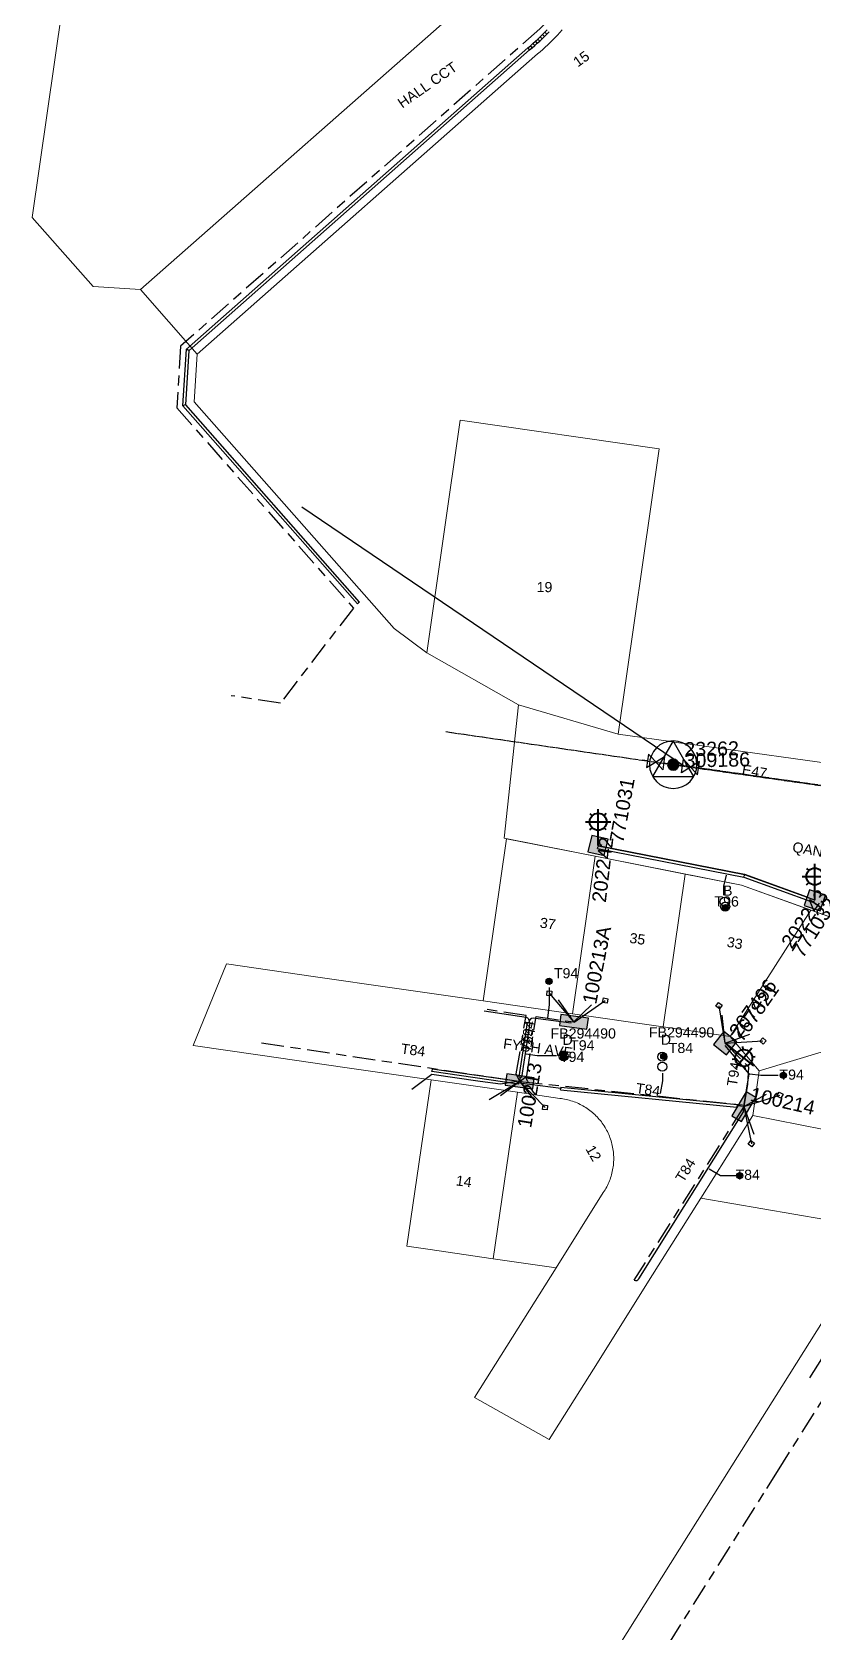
# Model space of a CAD drawing. Header units: metres. Extents: x 300929 to 302247, y 6244220 to 6246836.
# Drawn here: x 301112.4 to 301251.3, y 6244408.5 to 6244693 of the extents above; entities that cross this region are included whole.
import ezdxf
from ezdxf.enums import TextEntityAlignment as Align

# ---------------------------------------------------------------- set-up
doc = ezdxf.new("R2010")
doc.units = ezdxf.units.M
doc.linetypes.add('Cable Exist OH', pattern=[1, 1, 0])
doc.linetypes.add('Cable Exist UG', pattern=[8.2, 4, -1.2, 1.8, -1.2])
doc.layers.get('0').update_dxf_attribs({"color": 6})
for name, color, linetype in [('_User Miscellaneous1', 7, 'Continuous'), ('Duct_SP_EXT', 7, 'Continuous'), ('Equip_LV_EXT', 7, 'Continuous'), ('Equip_SP_SL_EXT', 7, 'Continuous'), ('Mains_HV_EXT', 7, 'Continuous'), ('Mains_LV_EXT', 7, 'Continuous'), ('Services_SP_EXT', 7, 'Continuous'), ('Sub_SP_TR_HV_LV_EXT', 7, 'Continuous'), ('SupportsOH_SP_TR_HV_LV_SL_EXT', 7, 'Continuous'), ('SupportsUG_SP_LV_EXT', 7, 'Continuous'), ('SupportsUG_SP_LV_SL_EXT', 7, 'Continuous')]:
    doc.layers.add(name, color=color, linetype=linetype)
doc.layers.add('Cadastre Land Parcels_SP_EXT', color=9, linetype='Continuous', lineweight=5)
doc.layers.add('Cadastre Roads_SP_EXT', color=9, linetype='Continuous', lineweight=5)
doc.styles.add('COLUMN_LABEL', font='arial.ttf')
doc.styles.add('iecARIAL', font='arial.ttf', dxfattribs={"height": 2})
doc.styles.add('POLE_LABEL', font='arial.ttf')
doc.styles.get("Standard").update_dxf_attribs({"font": 'arial.ttf'})

# ---------------------------------------------------------------- blocks, each defined once
blk = doc.blocks.new('SUB_POLE_EXT')
blk.add_wipeout([(0, 4.22), (0.42, 4.2), (0.83, 4.14), (1.21, 4.05), (1.62, 3.9), (1.99, 3.72), (2.35, 3.51), (2.68, 3.26), (2.99, 2.99), (3.28, 2.66), (3.52, 2.34), (3.76, 1.92), (3.9, 1.62), (4.04, 1.23), (4.18, 0.63), (4.22, 0), (4.18, -0.61), (4.06, -1.15), (3.9, -1.62), (3.58, -2.24), (3.22, -2.73), (2.97, -3.01), (2.68, -3.26), (2.36, -3.5), (2, -3.72), (1.64, -3.89), (1.25, -4.03), (0.82, -4.14), (0.42, -4.2), (0, -4.22), (-0.41, -4.2), (-0.8, -4.15), (-1.21, -4.05), (-1.62, -3.9), (-1.99, -3.73), (-2.35, -3.51), (-2.68, -3.26), (-2.96, -3.02), (-3.23, -2.72), (-3.51, -2.35), (-3.71, -2.01), (-3.91, -1.6), (-4.05, -1.21), (-4.16, -0.76), (-4.22, -0.14), (-4.21, 0.39), (-4.14, 0.83), (-4.03, 1.27), (-3.9, 1.63), (-3.71, 2.02), (-3.5, 2.37), (-3.28, 2.67), (-2.99, 2.99), (-2.68, 3.27), (-2.33, 3.52), (-1.98, 3.73), (-1.63, 3.9), (-1.2, 4.05), (-0.78, 4.15), (-0.4, 4.21)])
blk.add_line((2.16, 0.48), (2.16, 0.48, 0))
blk.add_lwpolyline([(-4.22, 0, 1), (4.22, 0, 1)], format="xyb", close=True)
blk.add_lwpolyline([(2.14, 0.52), (0, 4.22), (-3.66, -2.11), (3.66, -2.11)], close=True)
for tag, height, flags, p in [('ASSET_NUM', 2.5, 8, (2, 2)), ('STREET_CODE', 0.2, 9, (1.5, 0)), ('CONSTRUCTED_VOLTAGE', 0.2, 9, (1.5, -0.2)), ('OPERATING_VOLTAGE', 0.2, 9, (1.5, -0.6)), ('OPERATED_BY', 0.2, 9, (1.5, -0.8)), ('ORIENTATION', 0.2, 9, (1.5, -1.2)), ('OWNED_BY', 0.2, 9, (1.5, -1.4)), ('SECONDARY_VOLTAGE', 0.2, 9, (1.5, -1.6)), ('STATE', 0.2, 9, (1.5, -1.8)), ('SUBSTATION_TYPE', 0.2, 9, (1.5, -2)), ('STREETNAME', 0.2, 9, (1.5, -2.8)), ('NO_PHASES', 0.2, 9, (1.5, -0.4)), ('MAINTAINED_BY', 0.2, 9, (1.5, -1)), ('USAGE', 0.2, 9, (1.5, -2.2)), ('LEGEND', 0.2, 9, (1.5, -2.4)), ('LOCATION', 0.2, 9, (1.5, -2.6)), ('SUBURB', 0.2, 9, (1.5, -3)), ('Z', 0.2, 1, (1.5, -3.4)), ('NOTES', 0.2, 9, (1.5, -3.2))]:
    blk.add_attdef(tag, text='', height=height, dxfattribs=dict(flags=flags)).set_placement(p, align=Align.MIDDLE_LEFT)
blk = doc.blocks.new('COLUMN_EXT')
blk.add_hatch(color=256).paths.add_polyline_path([(-1.49, 1.48), (-1.49, -1.49), (1.48, -1.49), (1.48, 1.48)])
blk.add_lwpolyline([(-1.49, -1.49), (1.48, -1.49), (1.48, 1.48), (-1.49, 1.48)], close=True)
for tag, height, style, flags, p in [('ASSET_NUM', 2.5, 'COLUMN_LABEL', 8, (2, 2)), ('STRUCTURE_PLANT_NUMBER', 0.2, 'POLE_LABEL', 9, (1.81, 0.03)), ('STREET_CODE', 0.2, 'COLUMN_LABEL', 9, (1.81, -0.2))]:
    blk.add_attdef(tag, text='', height=height, dxfattribs=dict(style=style, flags=flags)).set_placement(p, align=Align.MIDDLE_LEFT)
at = {"flags": 1}
blk.add_attdef('Z', (1.81, -2.35), '', height=0.2, dxfattribs=at)
at = {"flags": 9}
for tag, p in [('COLUMN_TYPE', (1.81, -0.4)), ('OWNED_BY', (1.81, -0.6)), ('STATE', (1.81, -0.8)), ('USAGE', (1.81, -1)), ('STREETNAME', (1.81, -1.6)), ('SUBURB', (1.81, -1.8)), ('LEGEND', (1.81, -1.2)), ('LOCATION', (1.81, -1.4)), ('NOTES', (1.81, -2))]:
    blk.add_attdef(tag, text='', height=0.2, dxfattribs=at).set_placement(p, align=Align.MIDDLE_LEFT)
blk = doc.blocks.new('PILLAR_EXT')
blk.add_hatch(color=256).paths.add_polyline_path([(-2.475, 0.99), (-2.475, -0.99), (2.475, -0.99), (2.475, 0.99)])
blk.add_lwpolyline([(-2.475, -0.99), (2.475, -0.99), (2.475, 0.99), (-2.475, 0.99)], close=True)
at = {"style": 'iecARIAL', "flags": 8}
blk.add_attdef('ASSET_NUM', (1.5, 3.5), '', height=2.5, dxfattribs=at)
for tag, p, flags in [('OWNED_BY', (0, -0.2), 9), ('STATE', (0, -0.4), 9), ('SUPPORT_TYPE', (0, -0.6), 9), ('STREETNAME', (0, -1.8), 9), ('SUBURB', (0, -2), 1), ('USAGE', (0, -0.8), 9), ('LEGEND', (0, -1), 9), ('LOCATION', (0, -1.2), 9), ('NOTES', (0, -1.4), 9), ('PARENT', (0, -1.6), 9)]:
    blk.add_attdef(tag, p, '', height=0.2, dxfattribs=dict(flags=flags))
blk = doc.blocks.new('DUCT_EXT')
blk.add_circle((0, 0.8), 0.8)
at = {"flags": 1}
blk.add_attdef('Z', (0, 0), '', height=0.2, dxfattribs=at)
at = {"flags": 9}
for tag, p in [('DUCT_CODE', (0, 0)), ('XSECT_TYPE', (0, -0.2)), ('STATE', (0, -0.6)), ('FB_REFERENCE', (0, -0.4)), ('NOTES', (0, -0.8))]:
    blk.add_attdef(tag, text='', height=0.2, dxfattribs=at).set_placement(p, align=Align.MIDDLE_LEFT)
blk = doc.blocks.new('LV_OH_LINKS_DISTFUSE_EXT')
for p, q in [((0, 0), (0.96, 0)), ((3.84, 0), (4.8, 0))]:
    blk.add_line(p, q)
blk.add_lwpolyline([(3.84, -1.2), (3.84, 1.2), (0.96, -1.2), (0.96, 1.2)], close=True)
at = {"flags": 9}
for tag, p in [('ACTUAL_STATUS', (0, 0)), ('CONSTRUCTED_VOLTAGE', (0, -0.2)), ('OPERATING_VOLTAGE', (0, -0.6)), ('ORIENTATION', (0, -0.8)), ('OWNED_BY', (0, -1)), ('STATE', (0, -1.2)), ('SWITCH_TYPE', (0, -1.4)), ('NO_PHASES', (0, -0.4)), ('USAGE', (0, -1.6)), ('NOTES', (0, -1.8))]:
    blk.add_attdef(tag, text='', height=0.2, dxfattribs=at).set_placement(p, align=Align.MIDDLE_LEFT)
at = {"flags": 1}
blk.add_attdef('Z', (0, 0), '', height=0.2, dxfattribs=at)
blk = doc.blocks.new('SL_LANTERN_EXT')
at = {"lineweight": 40}
for p, q in [((0, 1.97), (0, 6.47)), ((-2.25, 4.22), (2.25, 4.22)), ((-1.46, 5.68), (-1.06, 5.28)), ((-1.46, 2.76), (-1.06, 3.16)), ((1.46, 5.68), (1.06, 5.28)), ((1.46, 2.76), (1.06, 3.16)), ((0, 0), (0, 2.72))]:
    blk.add_line(p, q, dxfattribs=at)
blk.add_circle((0, 4.22), 1.5, dxfattribs=at)
at = {"style": 'iecARIAL', "flags": 8}
blk.add_attdef('ASSET_NUM', (1.5, 1.5), '', height=2.5, dxfattribs=at)
for tag, p, height, flags in [('OPERATING_VOLTAGE', (0.98, -1.65), 0.2, 9), ('ORIENTATION', (0.98, -1.85), 0.2, 9), ('OWNED_BY', (0.98, -2.05), 0.2, 9), ('STATE', (0.98, -2.25), 0.2, 9), ('CONSTRUCTED_VOLTAGE', (0.98, -0.65), 0.2, 9), ('CONTROL_TYPE', (0.98, -0.85), 0.2, 9), ('LANTERN_PURPOSE', (0.98, -1.05), 0.2, 9), ('LANTERN_TYPE', (0.98, -1.25), 0.2, 9), ('NO_PHASES', (0.98, -1.45), 0.2, 9), ('USAGE', (0.98, -2.45), 0.2, 9), ('CEXIST', (0.98, -2.65), 0.2, 9), ('CNEW', (0.98, -2.85), 0.2, 9), ('LNUMBER', (2.18, -3.25), 2.5, 8), ('CNUMBER', (0.98, -3.05), 0.2, 9), ('CREMOVE', (0.98, -3.25), 0.2, 9), ('CREPLACE', (0.98, -3.45), 0.2, 9), ('LKINGHEIGHT', (0.98, -3.65), 0.2, 9), ('LBRACKET', (0.98, -3.85), 0.2, 9), ('LBRACKETVOCAB', (0.98, -4.05), 0.2, 9), ('LCATEGORY', (0.98, -4.25), 0.2, 9), ('LCHARGE1', (0.98, -4.45), 0.2, 9), ('LCHARGE1PERCENT', (0.98, -4.65), 0.2, 9), ('LCHARGE2', (0.98, -4.85), 0.2, 9), ('LCHARGE2PERCENT', (0.98, -5.05), 0.2, 9), ('LCHARGE3', (0.98, -5.25), 0.2, 9), ('LCHARGE3PERCENT', (0.98, -5.45), 0.2, 9), ('LEXIST', (0.98, -5.65), 0.2, 9), ('LLAMP', (0.98, -5.85), 0.2, 9), ('LLAMPVOCAB', (0.98, -6.05), 0.2, 9), ('LMAST', (0.98, -6.25), 0.2, 9), ('LMASTVOCAB', (0.98, -6.45), 0.2, 9), ('LNEW', (0.98, -6.65), 0.2, 9), ('LANTNUMBER', (0.98, -6.85), 0.2, 9), ('LOUTREACH', (0.98, -7.25), 0.2, 9), ('LOUTREACHVOCAB', (0.98, -7.45), 0.2, 9), ('LRATECODE', (0.98, -7.65), 0.2, 9), ('LREMOVE', (0.98, -7.85), 0.2, 9), ('LREPLACE', (0.98, -8.05), 0.2, 9), ('LTYPE', (0.98, -8.25), 0.2, 9), ('LTYPEVOCAB', (0.98, -8.45), 0.2, 9), ('LEGEND', (0.98, -8.65), 0.2, 9), ('STREETNAME', (0.98, -9.25), 0.2, 9), ('SUBURB', (0.98, -9.45), 0.2, 1), ('LOCATION', (0.98, -8.85), 0.2, 9), ('NOTES', (0.98, -9.05), 0.2, 9)]:
    blk.add_attdef(tag, p, '', height=height, dxfattribs=dict(flags=flags))
blk = doc.blocks.new('CCP_EXT')
blk.add_wipeout([(0, 0.57), (0.57, 0), (0, -0.57), (-0.57, 0)])
blk.add_lwpolyline([(-0.57, 0), (0, 0.57), (0.57, 0), (0, -0.57), (-0.57, 0)])
at = {"flags": 1}
blk.add_attdef('Z', (0, 0), '', height=0.2, dxfattribs=at)
at = {"flags": 9}
for tag, p in [('CCP_TYPE', (0, 0)), ('CONSTRUCTED_VOLTAGE', (0, -0.2)), ('OPERATING_VOLTAGE', (0, -0.6)), ('ORIENTATION', (0, -0.8)), ('OWNED_BY', (0, -1)), ('STATE', (0, -1.8)), ('NO_PHASES', (0, -0.4)), ('USAGE', (0, -1.2)), ('LEGEND', (0, -1.4)), ('LIFE_SUPPORT', (0, -1.6)), ('NOTES', (0, -2))]:
    blk.add_attdef(tag, text='', height=0.2, dxfattribs=at).set_placement(p, align=Align.MIDDLE_LEFT)
blk = doc.blocks.new('POLE_EXT')
blk.add_hatch(color=256).paths.add_polyline_path([(-1, 0, 1), (1, 0, 1)])
blk.add_lwpolyline([(-1, 0, 1), (1, 0, 1)], format="xyb", close=True)
for tag, height, flags, p in [('pNumber', 2.5, 8, (-17.84, 2.07)), ('OWNED_BY', 0.2, 9, (1.35, -0.4)), ('SPECIAL_USE', 0.2, 9, (1.35, -0.8)), ('STATE', 0.2, 9, (1.35, -1)), ('cLV', 0.2, 9, (1.35, -1.4)), ('hDepth', 0.2, 9, (1.35, -1.6)), ('hDia', 0.2, 9, (1.35, -1.8)), ('cHV', 0.2, 9, (1.35, -2)), ('PARENT', 0.2, 9, (1.35, -0.6)), ('USAGE', 0.2, 9, (1.35, -1.2)), ('LBRACKET', 0.2, 9, (1.35, -2.2)), ('LExisting', 0.2, 9, (1.35, -2.4)), ('LANTNUMBER', 0.2, 9, (1.35, -2.6)), ('LOther', 0.2, 9, (1.35, -2.8)), ('cLinedev', 0.2, 9, (1.35, -3.4)), ('pExisting', 0.2, 9, (1.35, -3.8)), ('pFooting', 0.2, 9, (1.35, -4.4)), ('pNew', 0.2, 9, (1.35, -4.6)), ('pRelocate', 0.2, 9, (1.35, -5)), ('pRemove', 0.2, 9, (1.35, -5.2)), ('pReplace', 0.2, 9, (1.35, -5.4)), ('pStay', 0.2, 9, (1.35, -5.6)), ('LRemove', 0.2, 9, (1.35, -3)), ('LEGEND', 0.2, 9, (1.35, -3.2)), ('LOCATION', 0.2, 9, (1.35, -3.6)), ('PFNUMBER', 0.2, 9, (1.35, -4)), ('NEWPFNUMBER', 0.2, 9, (1.35, -4.2)), ('pType', 0.2, 9, (1.35, -5.8)), ('cspan', 0.2, 9, (1.35, -6)), ('STREETNAME', 0.2, 9, (1.35, -6.2)), ('SUBURB', 0.2, 9, (1.35, -6.4)), ('OPERATED_BY', 0.2, 9, (1.36, -7.01)), ('NOTES', 0.2, 9, (1.35, -6.6)), ('MAINTAINED_BY', 0.2, 9, (1.36, -6.81))]:
    blk.add_attdef(tag, text='', height=height, dxfattribs=dict(flags=flags)).set_placement(p, align=Align.MIDDLE_LEFT)
at = {"style": 'POLE_LABEL'}
for tag, height, flags, p in [('ASSET_NUM', 2.5, 8, (2, 2)), ('STRUCTURE_PLANT_NUMBER', 0.2, 9, (1.35, 0.03)), ('STREET_CODE', 0.2, 9, (1.35, -0.2))]:
    blk.add_attdef(tag, text='', height=height, dxfattribs=dict(at, flags=flags)).set_placement(p, align=Align.MIDDLE_LEFT)
at = {"flags": 1}
blk.add_attdef('Z', (1.35, -7.33), '', height=0.2, dxfattribs=at)
blk = doc.blocks.new('CABLE_LARGE_EXT')
h = blk.add_hatch(color=256)
edge = h.paths.add_edge_path()
edge.add_arc((0, 0.55), 0.55, 0, 360)
blk.add_circle((0, 0.55), 0.55)
at = {"flags": 1}
blk.add_attdef('Z', (0, 0), '', height=0.2, dxfattribs=at)
at = {"flags": 9}
for tag, p in [('COND_CODE', (0, 0)), ('STATE', (0, -0.4)), ('XSECT_SIZE', (0, -0.6)), ('FB_REFERENCE', (0, -0.2)), ('NOTES', (0, -0.8))]:
    blk.add_attdef(tag, text='', height=0.2, dxfattribs=at).set_placement(p, align=Align.MIDDLE_LEFT)

msp = doc.modelspace()

# ---------------------------------------------------------------- linework, layer by layer
at = {"layer": '_User Miscellaneous1'}
for points in [[(301212.97, 6244548.49), (301238.99, 6244543.37), (301249.6, 6244539.54), (301251.49, 6244538.75)], [(301208.67, 6244517.14), (301211.81, 6244520.19)], [(301235.56, 6244513.36), (301239.96, 6244514.96)], [(301238.87, 6244502.09), (301239.8, 6244507.93), (301235.53, 6244512.94)], [(301199.05, 6244506.57), (301195.63, 6244504.03)], [(301199.05, 6244506.57), (301199.18, 6244507.32)], [(301206.34, 6244505.3), (301198.98, 6244506.28)], [(301238.87, 6244502.09), (301242.92, 6244504.27)], [(301238.87, 6244502.09), (301237.66, 6244502.24)]]:
    msp.add_lwpolyline(points, dxfattribs=at)
for points in [[(301192.75, 6244519.11), (301200.19, 6244517.99), (301200.19, 6244517.99, -0.425696), (301200.66, 6244517.01)], [(301208.16, 6244516.89), (301201.44, 6244517.82), (301201.44, 6244517.82, 0.348601), (301200.66, 6244517.01)]]:
    msp.add_lwpolyline(points, format="xyb", dxfattribs=at)
at = {"layer": 'Cadastre Land Parcels_SP_EXT', "linetype": 'Continuous'}
msp.add_lwpolyline([(301123.1, 6244734.3), (301112.39, 6244660.11), (301123.23, 6244647.82), (301131.69, 6244647.29), (301191.69, 6244700.19)], dxfattribs=at)
for points in [[(301212.44, 6244546.58), (301196.72, 6244549.68), (301192.56, 6244520.86), (301208.4, 6244518.58), (301212.44, 6244546.58)], [(301228.45, 6244543.41), (301212.44, 6244546.58), (301208.4, 6244518.58), (301224.53, 6244516.25), (301228.45, 6244543.41)], [(301250.78, 6244536.99), (301238.45, 6244541.43), (301228.45, 6244543.41), (301224.53, 6244516.25), (301236.41, 6244514.53), (301250.78, 6244536.99)], [(301276.44, 6244518.94), (301266.73, 6244527.27), (301254.78, 6244535.55), (301250.78, 6244536.99), (301236.41, 6244514.53), (301241.59, 6244508.45), (301276.44, 6244518.94)], [(301283.19, 6244506.59), (301282.31, 6244513.91), (301276.44, 6244518.94), (301241.59, 6244508.45), (301240.45, 6244500.53), (301274.09, 6244493.86), (301283.19, 6244506.59)], [(301198.64, 6244504.63), (301183.3, 6244506.84), (301179.01, 6244477.27), (301182.72, 6244476.73), (301194.35, 6244475.05), (301198.64, 6244504.63)], [(301214.06, 6244487.06), (301214.21, 6244487.31), (301214.36, 6244487.56), (301214.5, 6244487.82), (301214.63, 6244488.08), (301214.75, 6244488.34), (301214.87, 6244488.61), (301214.98, 6244488.88), (301215.09, 6244489.15), (301215.18, 6244489.42), (301215.27, 6244489.7), (301215.35, 6244489.98), (301215.43, 6244490.26), (301215.49, 6244490.55), (301215.55, 6244490.83), (301215.6, 6244491.12), (301215.65, 6244491.41), (301215.68, 6244491.7), (301215.71, 6244491.99), (301215.73, 6244492.28), (301215.74, 6244492.57), (301215.74, 6244492.86), (301215.74, 6244493.15), (301215.73, 6244493.44), (301215.71, 6244493.73), (301215.68, 6244494.02), (301215.65, 6244494.31), (301215.6, 6244494.6), (301215.55, 6244494.88), (301215.49, 6244495.17), (301215.43, 6244495.45), (301215.35, 6244495.73), (301215.27, 6244496.01), (301215.18, 6244496.29), (301215.08, 6244496.57), (301214.98, 6244496.84), (301214.87, 6244497.11), (301214.75, 6244497.37), (301214.62, 6244497.64), (301214.49, 6244497.9), (301214.35, 6244498.15), (301214.2, 6244498.4), (301214.05, 6244498.65), (301213.89, 6244498.89), (301213.72, 6244499.13), (301213.55, 6244499.37), (301213.37, 6244499.6), (301213.18, 6244499.82), (301212.99, 6244500.04), (301212.79, 6244500.25), (301212.59, 6244500.46), (301212.38, 6244500.66), (301212.17, 6244500.86), (301211.95, 6244501.05), (301211.73, 6244501.24), (301211.5, 6244501.42), (301211.26, 6244501.59), (301211.02, 6244501.76), (301210.78, 6244501.92), (301210.53, 6244502.07), (301210.28, 6244502.22), (301210.02, 6244502.36), (301209.77, 6244502.49), (301209.5, 6244502.62), (301209.24, 6244502.74), (301208.97, 6244502.85), (301208.7, 6244502.95), (301208.42, 6244503.05), (301208.14, 6244503.14), (301207.86, 6244503.22), (301207.58, 6244503.29), (301207.3, 6244503.36), (301207.01, 6244503.42), (301206.73, 6244503.47), (301206.44, 6244503.51), (301206.15, 6244503.55), (301198.64, 6244504.63), (301194.35, 6244475.05), (301205.5, 6244473.44), (301213.9, 6244486.82), (301213.9, 6244486.82), (301214.06, 6244487.06)], [(301274.09, 6244493.86), (301240.45, 6244500.53), (301231.2, 6244485.79), (301264.26, 6244480.11), (301274.09, 6244493.86)]]:
    msp.add_lwpolyline(points, close=True, dxfattribs=at)
at = {"layer": 'Cadastre Roads_SP_EXT', "linetype": 'Continuous'}
msp.add_lwpolyline([(301191.69, 6244700.19), (301131.69, 6244647.29), (301141.72, 6244635.79), (301201.76, 6244688.76), (301201.76, 6244688.76), (301202.22, 6244689.15), (301202.68, 6244689.55), (301203.14, 6244689.96), (301203.59, 6244690.37), (301204.03, 6244690.79), (301204.47, 6244691.21), (301204.9, 6244691.64), (301205.33, 6244692.07), (301205.75, 6244692.51), (301206.17, 6244692.96), (301206.58, 6244693.41)], dxfattribs=at)
at = {"layer": 'Duct_SP_EXT'}
for p, q in [((301201.4, 6244691.01), (301201.84, 6244691.4)), ((301201.84, 6244691.4), (301202.27, 6244691.79)), ((301201.84, 6244691.4), (301202, 6244691.22)), ((301202.16, 6244691.04), (301202.59, 6244691.44)), ((301202.27, 6244691.79), (301202.69, 6244692.19)), ((301202.27, 6244691.79), (301202.43, 6244691.62)), ((301202.59, 6244691.44), (301202.43, 6244691.62)), ((301202.59, 6244691.44), (301203.02, 6244691.84)), ((301202.69, 6244692.19), (301203.11, 6244692.6)), ((301202.69, 6244692.19), (301202.86, 6244692.02)), ((301203.02, 6244691.84), (301202.86, 6244692.02)), ((301203.02, 6244691.84), (301203.45, 6244692.25)), ((301203.11, 6244692.6), (301203.53, 6244693.01)), ((301203.11, 6244692.6), (301203.28, 6244692.43)), ((301203.45, 6244692.25), (301203.28, 6244692.43)), ((301203.45, 6244692.25), (301203.87, 6244692.67)), ((301203.53, 6244693.01), (301203.94, 6244693.42)), ((301203.53, 6244693.01), (301203.7, 6244692.84)), ((301203.87, 6244692.67), (301203.7, 6244692.84)), ((301203.87, 6244692.67), (301204.28, 6244693.09)), ((301139.83, 6244636.71), (301200.49, 6244690.23)), ((301140.3, 6244636.48), (301200.8, 6244689.86)), ((301200.49, 6244690.23), (301200.96, 6244690.62)), ((301200.49, 6244690.23), (301200.65, 6244690.04)), ((301200.8, 6244689.86), (301200.65, 6244690.04)), ((301200.8, 6244689.86), (301201.27, 6244690.26)), ((301200.96, 6244690.62), (301201.4, 6244691.01)), ((301200.96, 6244690.62), (301201.12, 6244690.44)), ((301201.27, 6244690.26), (301201.12, 6244690.44)), ((301201.27, 6244690.26), (301201.72, 6244690.65)), ((301201.4, 6244691.01), (301201.56, 6244690.83)), ((301201.72, 6244690.65), (301201.56, 6244690.83)), ((301201.72, 6244690.65), (301202.16, 6244691.04)), ((301202.16, 6244691.04), (301202, 6244691.22)), ((301139.2, 6244626.63), (301139.83, 6244636.71)), ((301139.69, 6244626.8), (301140.3, 6244636.48)), ((301139.83, 6244636.71), (301140.07, 6244636.6)), ((301140.3, 6244636.48), (301140.07, 6244636.6)), ((301139.2, 6244626.63), (301139.45, 6244626.72)), ((301170.24, 6244591.45), (301139.2, 6244626.63)), ((301139.69, 6244626.8), (301139.45, 6244626.72)), ((301170.6, 6244591.76), (301139.69, 6244626.8)), ((301170.6, 6244591.76), (301170.42, 6244591.61)), ((301170.24, 6244591.45), (301170.42, 6244591.61)), ((301212.88, 6244547.98), (301212.93, 6244548.21)), ((301212.88, 6244547.98), (301238.84, 6244542.84)), ((301212.98, 6244548.45), (301212.93, 6244548.21)), ((301212.98, 6244548.45), (301238.97, 6244543.31)), ((301238.84, 6244542.84), (301238.91, 6244543.08)), ((301238.84, 6244542.84), (301251.28, 6244538.36)), ((301238.97, 6244543.31), (301238.91, 6244543.08)), ((301238.97, 6244543.31), (301251.44, 6244538.82)), ((301251.28, 6244538.36), (301251.36, 6244538.59)), ((301198.94, 6244507.35), (301200.42, 6244517.05)), ((301199.42, 6244507.28), (301200.9, 6244516.98)), ((301200.42, 6244517.05), (301200.66, 6244517.01)), ((301200.9, 6244516.98), (301200.66, 6244517.01)), ((301183.43, 6244508.3), (301183.47, 6244508.54)), ((301198.84, 6244506.08), (301183.43, 6244508.3)), ((301183.5, 6244508.77), (301183.47, 6244508.54)), ((301198.91, 6244506.55), (301183.5, 6244508.77)), ((301198.91, 6244506.55), (301198.87, 6244506.32)), ((301198.94, 6244507.35), (301199.18, 6244507.32)), ((301199.42, 6244507.28), (301199.18, 6244507.32)), ((301198.84, 6244506.08), (301198.87, 6244506.32)), ((301206.31, 6244505.06), (301206.34, 6244505.3)), ((301206.31, 6244505.06), (301237.64, 6244502)), ((301206.36, 6244505.54), (301206.34, 6244505.3)), ((301206.36, 6244505.54), (301237.68, 6244502.47)), ((301237.64, 6244502), (301237.66, 6244502.24)), ((301237.68, 6244502.47), (301237.66, 6244502.24))]:
    msp.add_line(p, q, dxfattribs=at)
for points in [[(301235.34, 6244539.66), (301235.33, 6244541.25), (301235.8, 6244543.21)], [(301205.57, 6244511.1), (301202.14, 6244511.1), (301200.2, 6244511.43)], [(301224.39, 6244508.01), (301224.39, 6244506.66), (301224.02, 6244504.39)], [(301244.97, 6244507.62), (301241.86, 6244507.62), (301239.95, 6244507.86)], [(301237.43, 6244489.76), (301234.7, 6244489.76), (301232.72, 6244491)]]:
    msp.add_lwpolyline(points, dxfattribs=at)
at = {"layer": 'Mains_HV_EXT', "linetype": 'Cable Exist UG'}
msp.add_lwpolyline([(301213.07, 6244709.89, -0.109838), (301202.61, 6244693.59), (301202.61, 6244693.59), (301138.8, 6244637.22), (301138.12, 6244626.26), (301169.49, 6244590.69), (301156.51, 6244573.78), (301147.77, 6244575.1)], format="xyb", dxfattribs=at)
msp.add_lwpolyline([(301250.59, 6244453.88), (301257.31, 6244464.53), (301291.01, 6244511.58), (301291.01, 6244511.58), (301302.26, 6244527.3), (301325.87, 6244558.35), (301325.87, 6244558.35), (301331.01, 6244566.08)], dxfattribs=at)
at = {"layer": 'Mains_LV_EXT', "linetype": 'Cable Exist UG'}
for points in [[(301199.05, 6244506.57), (301198.43, 6244507.93), (301200.19, 6244518.28), (301200.19, 6244518.28), (301192.75, 6244519.42)], [(301199.05, 6244506.57), (301200.28, 6244507.55), (301201.97, 6244518.08), (301201.97, 6244518.08), (301208.67, 6244517.14)], [(301153.19, 6244513.43), (301199.05, 6244506.57)], [(301235.47, 6244513.43), (301239.68, 6244509.16), (301239.68, 6244509.16), (301239.51, 6244506.07), (301238.87, 6244502.09)]]:
    msp.add_lwpolyline(points, dxfattribs=at)
at = {"layer": 'Services_SP_EXT'}
for points in [[(301198.87, 6244506.6), (301195.65, 6244506.07), (301195.65, 6244506.07), (301192.01, 6244506.56), (301192.01, 6244506.56), (301183.44, 6244507.78), (301179.86, 6244505.11)], [(301199.05, 6244506.57), (301193.64, 6244503.29)]]:
    msp.add_lwpolyline(points, dxfattribs=at)

# ---------------------------------------------------------------- block references
at = {"layer": 'Duct_SP_EXT'}
for name, p in [('DUCT_EXT', (301235.48, 6244537.7)), ('DUCT_EXT', (301235.55, 6244536.82)), ('CABLE_LARGE_EXT', (301235.6, 6244536.9)), ('DUCT_EXT', (301206.83, 6244510.21)), ('CABLE_LARGE_EXT', (301206.81, 6244510.86)), ('CABLE_LARGE_EXT', (301206.83, 6244510.21)), ('CABLE_LARGE_EXT', (301224.64, 6244510.47)), ('CABLE_LARGE_EXT', (301245.9, 6244507.12)), ('CABLE_LARGE_EXT', (301238.11, 6244489.26))]:
    msp.add_blockref(name, p, dxfattribs=at)
at = {"layer": 'Duct_SP_EXT', "rotation": 90}
for p in [(301225.17, 6244510.94), (301225.2, 6244509.18)]:
    msp.add_blockref('DUCT_EXT', p, dxfattribs=at)
at = {"layer": 'Equip_SP_SL_EXT'}
ref = msp.add_blockref('SL_LANTERN_EXT', (301212.97, 6244548.49), dxfattribs=at)
ref.add_attrib('ASSET_NUM', '202242', dxfattribs={"layer": '0', "height": 2.5, "rotation": 83.2489, "style": 'iecARIAL'}).set_placement((301214.47, 6244549.99), align=Align.MIDDLE_RIGHT)
ref = msp.add_blockref('SL_LANTERN_EXT', (301251.49, 6244538.75), dxfattribs=at)
ref.add_attrib('ASSET_NUM', '202243', dxfattribs={"layer": '0', "height": 2.5, "rotation": 55.3048, "style": 'iecARIAL'}).set_placement((301252.99, 6244540.25), align=Align.MIDDLE_RIGHT)
ref = msp.add_blockref('SL_LANTERN_EXT', (301235.56, 6244513.36), dxfattribs=dict(at, rotation=231.305881270234))
ref.add_attrib('ASSET_NUM', '207496', dxfattribs={"layer": '0', "height": 2.5, "rotation": 54.2858, "style": 'iecARIAL'}).set_placement((301237.06, 6244514.86), align=Align.MIDDLE_LEFT)
at = {"layer": 'Sub_SP_TR_HV_LV_EXT'}
ref = msp.add_blockref('SUB_POLE_EXT', (301226.32, 6244562.85), dxfattribs=at)
ref.add_attrib('ASSET_NUM', '23262', dxfattribs={"layer": '0', "height": 2.5, "rotation": 1}).set_placement((301228.32, 6244563.6), align=Align.BOTTOM_LEFT)
at = {"layer": 'SupportsUG_SP_LV_EXT'}
ref = msp.add_blockref('PILLAR_EXT', (301208.67, 6244517.14), dxfattribs=dict(at, rotation=352.6864023386473))
ref.add_attrib('ASSET_NUM', '100213A', dxfattribs={"layer": '0', "height": 2.5, "rotation": 78.905, "style": 'iecARIAL'}).set_placement((301210.17, 6244520.64), align=Align.TOP_LEFT)
ref = msp.add_blockref('PILLAR_EXT', (301199.05, 6244506.57), dxfattribs=dict(at, rotation=172.2415032355524))
ref.add_attrib('ASSET_NUM', '100213', dxfattribs={"layer": '0', "height": 2.5, "rotation": 80.349, "style": 'iecARIAL'}).set_placement((301200.55, 6244510.07), align=Align.TOP_RIGHT)
ref = msp.add_blockref('PILLAR_EXT', (301238.87, 6244502.09), dxfattribs=dict(at, rotation=239.4424590583636))
ref.add_attrib('ASSET_NUM', '100214', dxfattribs={"layer": '0', "height": 2.5, "rotation": 347.3003, "style": 'iecARIAL'}).set_placement((301240.37, 6244505.59), align=Align.TOP_LEFT)
at = {"layer": 'SupportsUG_SP_LV_SL_EXT'}
ref = msp.add_blockref('COLUMN_EXT', (301212.97, 6244548.49), dxfattribs=dict(at, rotation=346.6734044103768))
ref.add_attrib('ASSET_NUM', '771031', dxfattribs={"layer": '0', "height": 2.5, "rotation": 79.8085, "style": 'COLUMN_LABEL'}).set_placement((301214.97, 6244549.24), align=Align.TOP_LEFT)
ref = msp.add_blockref('COLUMN_EXT', (301251.49, 6244538.75), dxfattribs=dict(at, rotation=341.5813890146845))
ref.add_attrib('ASSET_NUM', '771032', dxfattribs={"layer": '0', "height": 2.5, "rotation": 57.6334, "style": 'COLUMN_LABEL'}).set_placement((301253.49, 6244539.5), align=Align.TOP_RIGHT)
ref = msp.add_blockref('COLUMN_EXT', (301235.56, 6244513.36), dxfattribs=dict(at, rotation=231.305881270234))
ref.add_attrib('ASSET_NUM', '767821', dxfattribs={"layer": '0', "height": 2.5, "rotation": 54.9866, "style": 'COLUMN_LABEL'}).set_placement((301237.56, 6244514.11), align=Align.MIDDLE_LEFT)

# ---------------------------------------------------------------- texts
at = {"layer": 'Cadastre Land Parcels_SP_EXT'}
for s, rotation, p in [('15', 35.1828, (301209.35, 6244686.74)), ('37', 352.1363, (301202.53, 6244533.92)), ('35', 352.1331, (301218.46, 6244531.2)), ('33', 349.8309, (301235.73, 6244530.52)), ('12', 300.1887, (301210.68, 6244494.57)), ('14', 352.1352, (301187.61, 6244488.11))]:
    msp.add_text(s, height=1.8, rotation=rotation, dxfattribs=at).set_placement(p)
msp.add_text('19', height=1.8, dxfattribs=at).set_placement((301202.05, 6244593.51))
at = {"layer": 'Cadastre Roads_SP_EXT'}
for s, rotation, p in [('HALL CCT', 34.971, (301178.17, 6244679.43)), ('QANTAS BVD', 350.198, (301247.38, 6244547.39)), ('FYSH AVE', 352.1348, (301196.02, 6244512.45))]:
    msp.add_text(s, height=1.8, rotation=rotation, dxfattribs=at).set_placement(p)
at = {"layer": 'Duct_SP_EXT'}
for s, p in [('B', (301235.17, 6244539.57)), ('T96', (301233.65, 6244537.65)), ('T94', (301205.12, 6244524.89)), ('FB294490', (301204.53, 6244514.19)), ('FB294490', (301222.01, 6244514.38)), ('D', (301206.66, 6244513.06)), ('T94', (301208, 6244512.08)), ('D', (301224.11, 6244513.09)), ('T84', (301225.53, 6244511.61)), ('T94', (301206.19, 6244510.03)), ('T94', (301245.2, 6244506.87)), ('T84', (301237.39, 6244489.08))]:
    msp.add_text(s, height=1.8, dxfattribs=at).set_placement(p)
at = {"layer": 'Mains_LV_EXT'}
for s, rotation, p in [('T94', 78.8294, (301200.97, 6244512.91)), ('T94', 78.7507, (301200.97, 6244511.58)), ('T84', 352.3995, (301177.84, 6244511.54)), ('T94', 80.807, (301237.61, 6244505.58)), ('T84', 351.9552, (301219.58, 6244504.52)), ('T84', 58.4794, (301228.13, 6244488.48))]:
    msp.add_text(s, height=1.8, rotation=rotation, dxfattribs=at).set_placement(p)

# ---------------------------------------------------------------- next in the draw order: linework, layer by layer
at = {"layer": 'Cadastre Land Parcels_SP_EXT', "linetype": 'Continuous'}
msp.add_lwpolyline([(301206.58, 6244693.41), (301206.17, 6244692.96), (301205.75, 6244692.51), (301205.33, 6244692.07), (301204.9, 6244691.64), (301204.47, 6244691.21), (301204.03, 6244690.79), (301203.59, 6244690.37), (301203.14, 6244689.96), (301202.68, 6244689.55), (301202.22, 6244689.15), (301201.76, 6244688.76), (301141.72, 6244635.79), (301141.19, 6244627.31), (301176.71, 6244587.04), (301182.53, 6244582.73), (301188.46, 6244624.07), (301223.84, 6244618.95), (301216.55, 6244568.28), (301260.85, 6244562.09), (301282.41, 6244711.31)], dxfattribs=at)
msp.add_lwpolyline([(301182.53, 6244582.73), (301198.85, 6244573.51), (301216.55, 6244568.28), (301223.84, 6244618.95), (301188.46, 6244624.07), (301182.53, 6244582.73)], close=True, dxfattribs=at)
at = {"layer": 'Mains_HV_EXT', "linetype": 'Cable Exist OH'}
msp.add_lwpolyline([(301301.37, 6244552.14), (301259.63, 6244558.16), (301226.35, 6244562.91)], dxfattribs=at)
at = {"layer": 'Mains_LV_EXT', "linetype": 'Cable Exist OH'}
for points in [[(301185.92, 6244568.72), (301211.5, 6244565.01), (301226.45, 6244562.83)], [(301226.45, 6244562.83), (301259.69, 6244558.13)]]:
    msp.add_lwpolyline(points, dxfattribs=at)
at = {"layer": 'Services_SP_EXT'}
msp.add_lwpolyline([(301160.31, 6244608.65), (301228.3, 6244562.57)], dxfattribs=at)

# ---------------------------------------------------------------- next in the draw order: block references
at = {"layer": 'Equip_LV_EXT'}
for p, rotation in [((301225.57, 6244562.96), 171.6913939371213), ((301227, 6244562.75), 351.9510287805559)]:
    msp.add_blockref('LV_OH_LINKS_DISTFUSE_EXT', p, dxfattribs=dict(at, rotation=rotation))
at = {"layer": 'Services_SP_EXT'}
for p, rotation in [((301204.31, 6244522.22), 310.6864024847313), ((301214.23, 6244520.94), 214.6864024652054), ((301234.47, 6244520), 279.3058812557577), ((301242.27, 6244513.75), 183.3058812613731), ((301245.29, 6244504.11), 197.442459145012), ((301203.55, 6244501.94), 130.2415031402546), ((301240.2, 6244495.5), 101.4424591605257)]:
    msp.add_blockref('CCP_EXT', p, dxfattribs=dict(at, rotation=rotation))
at = {"layer": 'SupportsOH_SP_TR_HV_LV_SL_EXT'}
ref = msp.add_blockref('POLE_EXT', (301226.32, 6244562.85), dxfattribs=at)
ref.add_attrib('ASSET_NUM', '309186', dxfattribs={"layer": '0', "height": 2.5, "rotation": 1, "style": 'POLE_LABEL'}).set_placement((301228.32, 6244563.6), align=Align.MIDDLE_LEFT)

# ---------------------------------------------------------------- next in the draw order: texts
at = {"layer": 'Mains_LV_EXT'}
msp.add_text('E47', height=1.8, rotation=350.6712, dxfattribs=at).set_placement((301238.43, 6244561.14))

# ---------------------------------------------------------------- next in the draw order: linework, layer by layer
at = {"layer": '_User Miscellaneous1'}
for points in [[(301208.67, 6244517.14), (301205.93, 6244521.06)], [(301235.56, 6244513.36), (301235.03, 6244518.36)], [(301199.05, 6244506.57), (301201.62, 6244503.21)], [(301238.87, 6244502.09), (301240.64, 6244497.19)]]:
    msp.add_lwpolyline(points, dxfattribs=at)
msp.add_lwpolyline([(301219.37, 6244471.22), (301219.38, 6244471.22), (301219.38, 6244471.22, 0.369346), (301220.2, 6244471.47), (301220.2, 6244471.47), (301238.82, 6244501.13), (301238.87, 6244502.09)], format="xyb", dxfattribs=at)
at = {"layer": 'Cadastre Roads_SP_EXT', "linetype": 'Continuous'}
for points in [[(301311.59, 6244554.75), (301260.85, 6244562.09), (301216.55, 6244568.28), (301198.85, 6244573.51), (301196.3, 6244549.77), (301238.45, 6244541.43), (301254.78, 6244535.55), (301266.73, 6244527.27), (301282.31, 6244513.91), (301311.59, 6244554.75)], [(301240.45, 6244500.53), (301241.59, 6244508.45), (301236.41, 6244514.53), (301224.53, 6244516.25), (301208.4, 6244518.58), (301192.56, 6244520.86), (301177.22, 6244523.07), (301162.37, 6244525.22), (301146.93, 6244527.44), (301141.04, 6244512.94), (301152.9, 6244511.23), (301167.95, 6244509.06), (301183.3, 6244506.84), (301198.64, 6244504.63), (301206.15, 6244503.55), (301206.44, 6244503.51), (301206.73, 6244503.47), (301207.01, 6244503.42), (301207.3, 6244503.36), (301207.58, 6244503.29), (301207.86, 6244503.22), (301208.14, 6244503.14), (301208.42, 6244503.05), (301208.7, 6244502.95), (301208.97, 6244502.85), (301209.24, 6244502.74), (301209.5, 6244502.62), (301209.77, 6244502.49), (301210.02, 6244502.36), (301210.28, 6244502.22), (301210.53, 6244502.07), (301210.78, 6244501.92), (301211.02, 6244501.76), (301211.26, 6244501.59), (301211.5, 6244501.42), (301211.73, 6244501.24), (301211.95, 6244501.05), (301212.17, 6244500.86), (301212.38, 6244500.66), (301212.59, 6244500.46), (301212.79, 6244500.25), (301212.99, 6244500.04), (301213.18, 6244499.82), (301213.37, 6244499.6), (301213.55, 6244499.37), (301213.72, 6244499.13), (301213.89, 6244498.89), (301214.05, 6244498.65), (301214.2, 6244498.4), (301214.35, 6244498.15), (301214.49, 6244497.9), (301214.62, 6244497.64), (301214.75, 6244497.37), (301214.87, 6244497.11), (301214.98, 6244496.84), (301215.08, 6244496.57), (301215.18, 6244496.29), (301215.27, 6244496.01), (301215.35, 6244495.73), (301215.43, 6244495.45), (301215.49, 6244495.17), (301215.55, 6244494.88), (301215.6, 6244494.6), (301215.65, 6244494.31), (301215.68, 6244494.02), (301215.71, 6244493.73), (301215.73, 6244493.44), (301215.74, 6244493.15), (301215.74, 6244492.86), (301215.74, 6244492.57), (301215.73, 6244492.28), (301215.71, 6244491.99), (301215.68, 6244491.7), (301215.65, 6244491.41), (301215.6, 6244491.12), (301215.55, 6244490.83), (301215.49, 6244490.55), (301215.43, 6244490.26), (301215.35, 6244489.98), (301215.27, 6244489.7), (301215.18, 6244489.42), (301215.09, 6244489.15), (301214.98, 6244488.88), (301214.87, 6244488.61), (301214.75, 6244488.34), (301214.63, 6244488.08), (301214.5, 6244487.82), (301214.36, 6244487.56), (301214.21, 6244487.31), (301214.06, 6244487.06), (301213.9, 6244486.82), (301213.9, 6244486.82), (301205.5, 6244473.44), (301191.01, 6244450.37), (301204.27, 6244442.91), (301213.15, 6244457.05), (301221.95, 6244471.06), (301231.2, 6244485.79), (301240.45, 6244500.53)]]:
    msp.add_lwpolyline(points, close=True, dxfattribs=at)
msp.add_lwpolyline([(301262.25, 6244396.49), (301273.38, 6244413.14), (301290.07, 6244438.11), (301300.23, 6244453.3), (301310.38, 6244468.49), (301323.74, 6244488.47), (301283.19, 6244506.59), (301274.09, 6244493.86), (301264.26, 6244480.11), (301254.42, 6244466.37), (301245.62, 6244452.37), (301236.73, 6244438.24), (301227.43, 6244423.42), (301218.13, 6244408.61), (301210.52, 6244396.47)], dxfattribs=at)
at = {"layer": 'Duct_SP_EXT'}
msp.add_lwpolyline([(301204.29, 6244523.26), (301204.29, 6244520.21), (301203.96, 6244517.8)], dxfattribs=at)
at = {"layer": 'Mains_HV_EXT', "linetype": 'Cable Exist UG'}
msp.add_lwpolyline([(301181.55, 6244319.63), (301185.14, 6244326.83), (301185.14, 6244326.83), (301184.31, 6244329.65), (301216.81, 6244392.77), (301242.96, 6244434.25), (301244.86, 6244437.27), (301253.21, 6244450.51), (301256.45, 6244455.67), (301256.45, 6244455.67), (301260.63, 6244462.3), (301294.26, 6244509.25), (301305.48, 6244524.92), (301329.13, 6244556.03), (301333.02, 6244561.9)], dxfattribs=at)
at = {"layer": 'Mains_LV_EXT', "linetype": 'Cable Exist UG'}
for points in [[(301199.05, 6244506.57), (301238.76, 6244502.36)], [(301238.87, 6244502.09), (301219.32, 6244471.24)]]:
    msp.add_lwpolyline(points, dxfattribs=at)
at = {"layer": 'Services_SP_EXT'}
for points in [[(301208.7, 6244517.12), (301204.31, 6244522.25)], [(301208.7, 6244517.12), (301214.23, 6244520.94)], [(301235.56, 6244513.36), (301234.47, 6244520)], [(301235.56, 6244513.36), (301242.27, 6244513.75)], [(301199.05, 6244506.57), (301203.55, 6244501.94)], [(301238.87, 6244502.09), (301245.29, 6244504.11)], [(301238.87, 6244502.09), (301240.2, 6244495.5)]]:
    msp.add_lwpolyline(points, dxfattribs=at)

# ---------------------------------------------------------------- next in the draw order: block references
at = {"layer": 'Duct_SP_EXT'}
msp.add_blockref('CABLE_LARGE_EXT', (301204.26, 6244523.81), dxfattribs=at)

doc.saveas('drawing.dxf')
